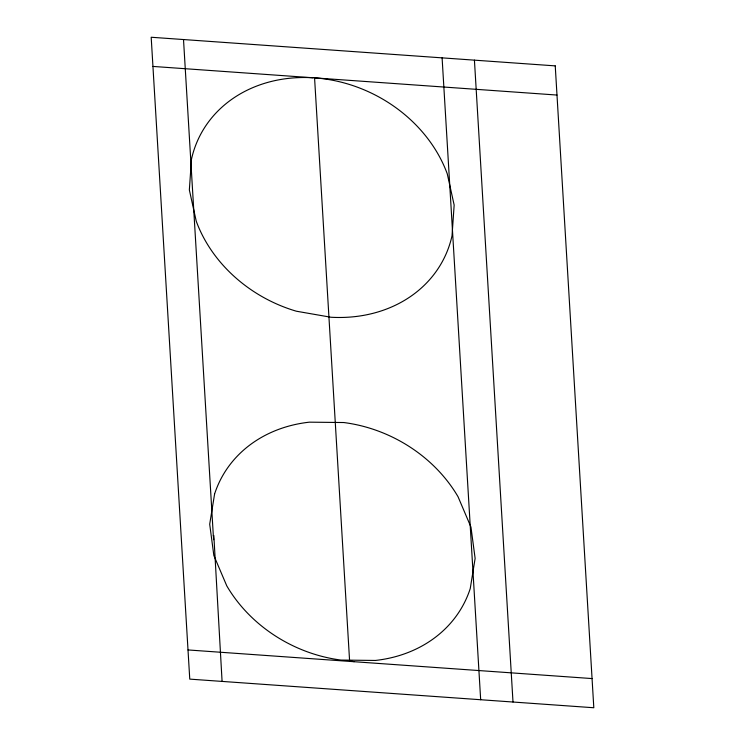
<?xml version="1.0" encoding="UTF-8"?>
<svg xmlns="http://www.w3.org/2000/svg" width="745" height="745" viewBox="0 0 745 745"><rect width="100%" height="100%" fill="white"/><g stroke="black" fill="none" stroke-linecap="round" stroke-linejoin="round"><path stroke-width="1.12" d="M222.084 681.414L213.843 535.571L213.321 535.534L183.512 39.541M188.01 649.947L592.052 678.574M152.949 66.426L556.99 95.053M349.601 660.927L354.266 661.653M213.321 535.534L213.657 539.734M474.425 60.149L512.998 702.023M442.102 57.859L480.674 699.732M349.629 661.402L314.567 77.871A136.586 115.577 26.3 0 1 447.261 173.808L454.152 205.052L452.029 235.792A136.586 115.577 26.3 0 1 330.966 317.249L296.38 311.214A136.586 115.577 26.3 0 1 196.242 221.191L189.351 189.938L191.474 159.207A136.586 115.577 26.3 0 1 312.937 77.769M214.579 494.037L209.699 524.201L213.852 555.519L226.778 585.868A136.586 115.577 26.3 0 0 341.014 660.07L375.406 660.452A136.586 115.577 26.3 0 0 470.244 588.569L475.124 558.415L470.961 527.087L458.045 496.738A136.586 115.577 26.3 0 0 343.808 422.536L309.417 422.164A136.586 115.577 26.3 0 0 214.579 494.037M555.239 65.877L151.188 37.25L189.761 679.123L593.812 707.75L555.239 65.877"/></g></svg>
